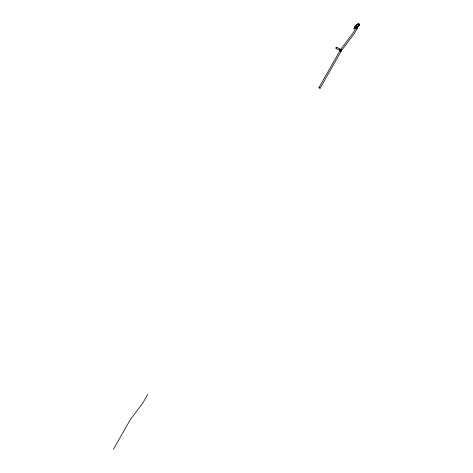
<?xml version="1.0" encoding="UTF-8"?>
<svg xmlns="http://www.w3.org/2000/svg" width="473" height="473" viewBox="0 0 473 473"><rect width="100%" height="100%" fill="white"/><g stroke="black" fill="none" stroke-linecap="round" stroke-linejoin="round"><path stroke-width="0.71" d="M359.042 24.596L358.51 24.289A50.682 4.547 -64.1 0 0 355.046 26.583L353.981 28.912A41.299 3.707 -64.1 0 1 356.737 28.764L357.18 27.18M356.737 28.764L358.782 24.702A50.688 4.547 -64.1 0 0 355.258 26.683L353.981 28.912M357.121 27.718L358.569 24.602M340.105 50.901L341.045 51.433L320.144 88.232L318.956 87.558L339.927 50.788L340.312 51.007M113.372 449.35L130.359 419.575L142.592 403.363L147.742 394.358M341.275 50.652L341.323 50.853M356.648 26.713L353.035 33.045L340.802 49.251M358.037 26.719L357.405 26.275L358.209 26.736L354.176 33.802L341.944 50.008L341.128 49.541M358.061 26.293L358.847 24.49L358.215 26.387M358.073 26.393L359.173 24.756M359.249 24.809L358.244 26.423M358.333 26.512L359.261 24.797M354.176 28.285L354.679 27.653A41.725 3.743 -64.1 0 1 355.17 27.097M358.569 24.833L358.776 24.472M358.185 26.772L357.783 26.589M318.962 87.558L319.494 87.86M320.138 88.232L319.606 87.931M336.705 47.282L340.211 49.257M336.084 48.376L339.59 50.345M340.749 49.328L341.139 49.559M340.737 51.267L341.122 51.48M359.314 24.773L358.144 26.352L358.445 26.565M341.429 50.304A0.627 0.485 -60.7 0 1 340.844 50.96M340.389 50.428A0.627 0.485 -60.7 0 1 340.968 49.771M336.605 48.311A0.627 0.485 -60.7 0 1 335.913 48.181A0.627 0.485 -60.7 0 1 336.185 47.347A0.627 0.485 -60.7 0 1 336.877 47.477M341.051 50.842A0.674 0.52 -60.7 0 1 340.767 50.96M340.318 50.7A0.674 0.52 -60.7 0 1 340.749 49.73M339.992 50.404A0.674 0.52 -60.7 0 1 339.366 50.085A0.674 0.52 -60.7 0 1 339.732 49.257A0.674 0.52 -60.7 0 1 340.424 49.428A0.627 0.485 -60.7 0 0 339.738 49.287A0.627 0.485 -60.7 0 0 339.389 50.067A0.627 0.485 -60.7 0 0 339.975 50.357M354.951 26.571L355.341 26.707L354.951 26.571M340.318 50.15L340.318 50.15M358.357 23.65L359.628 24.389L358.357 23.65"/></g></svg>
